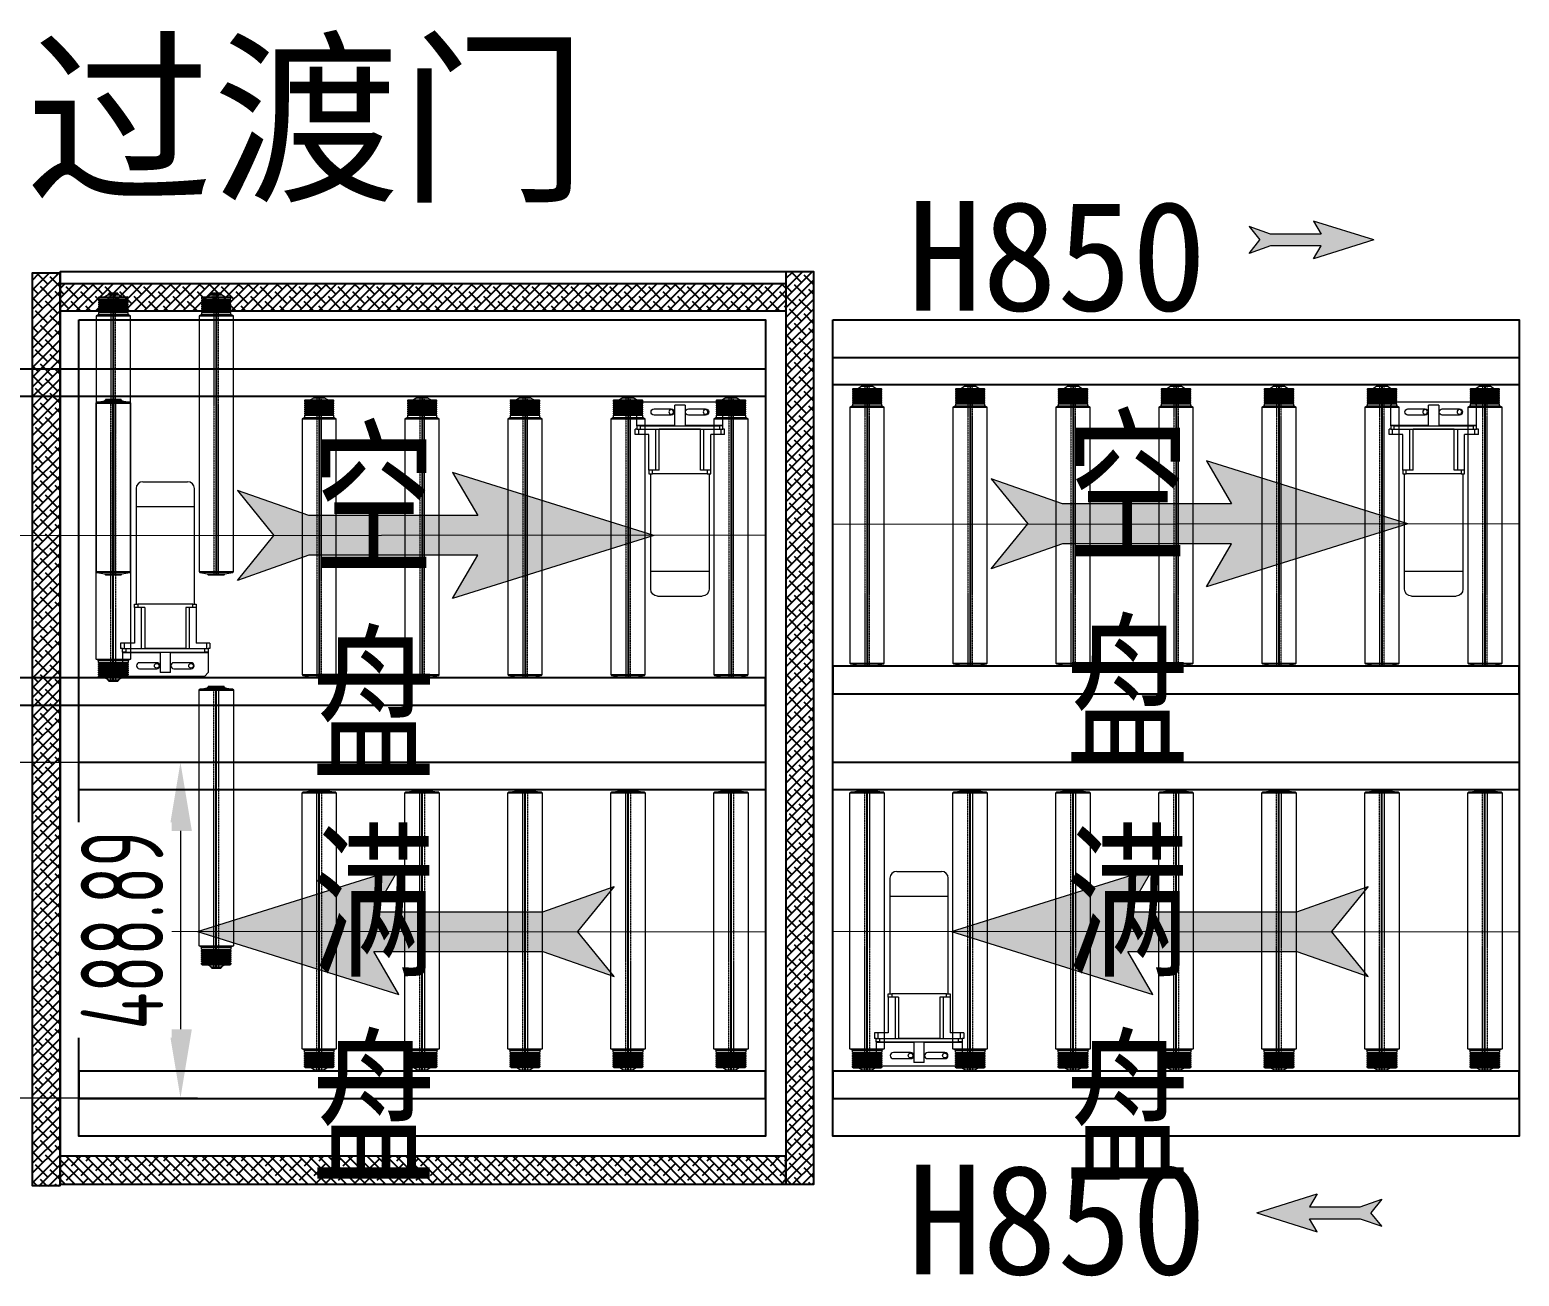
# Model space of a CAD drawing. Header units: millimetres. Extents: x -7602 to 9818, y -387 to 3388.
# Drawn here: x 7648 to 9818, y 1006 to 2822 of the extents above; entities that cross this region are included whole.
import ezdxf

# ---------------------------------------------------------------- set-up
doc = ezdxf.new("R2010")
doc.units = ezdxf.units.MM
for name, pattern in [('EB_DASHDOTDOT', [45, 30, -3, 3, -3, 3, -3]), ('HIDDEN', [0.375, 0.25, -0.125]), ('虚线', [2, 1, -1])]:
    doc.linetypes.add(name, pattern=pattern)
for name, color, linetype, lineweight in [('1', 1, 'Continuous', 20), ('7', 30, 'EB_DASHDOTDOT', 18), ('8', 35, 'Continuous', 5), ('shebei', 7, 'Continuous', 15), ('文字层', 3, 'Continuous', 15), ('虚线层', 6, '虚线', 18)]:
    doc.layers.add(name, color=color, linetype=linetype, lineweight=lineweight)
doc.layers.add('标注线', color=5, linetype='Continuous')
doc.styles.add('S', font='gbenor.shx', dxfattribs={"width": 0.7, "bigfont": 'gbcbig.shx'})
doc.styles.get("Standard").update_dxf_attribs({"font": 'arial.ttf'})
doc.dimstyles.new('放大50倍', dxfattribs={"dimscale": 0, "dimtxt": 120, "dimasz": 100, "dimexe": 25, "dimexo": 0, "dimgap": 25, "dimtad": 1, "dimdsep": 46, "dimtxsty": 'S', "dimcen": 0, "dimclrd": 256, "dimclre": 256, "dimclrt": 256, "dimadec": 0, "dimazin": 0, "dimtfac": 1, "dimtmove": 0, "dimatfit": 3, "dimfxl": 1, "dimtolj": 1, "dimlwd": 18, "dimlwe": 18, "dimarcsym": 0})

# ---------------------------------------------------------------- blocks, each defined once
blk = doc.blocks.new('guntong')
at = {"color": 7, "linetype": 'Continuous', "lineweight": 15}
for p, q in [((672915479.2, 135064595.9, 216.8), (672915478.2, 135064594.9, 216.8)), ((672915479.7, 135064595.9, 216.8), (672915479.2, 135064595.9, 216.8)), ((672915479.2, 135064595.9, 216.8), (672915479.2, 135064570.9, 216.8)), ((672915481.6, 135064607.4, 216.8), (672915479.7, 135064595.9, 216.8)), ((672915479.7, 135064595.9, 216.8), (672915479.7, 135064570.9, 216.8)), ((672915482.9, 135064608.4, 216.8), (672915481.6, 135064607.4, 216.8)), ((672915481.6, 135064572.7, 216.8), (672915481.6, 135064607.4, 216.8)), ((672915855.7, 135064608.4), (672915482.9, 135064608.4, 216.8)), ((672915482.9, 135064608.4, 216.8), (672915482.9, 135064558.4, 216.8)), ((672915857.7, 135064604.9), (672915855.7, 135064608.4)), ((672915855.7, 135064608.4), (672915855.7, 135064558.4)), ((672915860.7, 135064604.9), (672915857.7, 135064604.9)), ((672915857.7, 135064604.9), (672915857.7, 135064561.9)), ((672915861.7, 135064602.4), (672915860.7, 135064604.9)), ((672915860.7, 135064604.9), (672915860.7, 135064561.9)), ((672915862.7, 135064604.9), (672915861.7, 135064602.4)), ((672915861.7, 135064602.4), (672915861.7, 135064564.4)), ((672915863.7, 135064604.9), (672915862.7, 135064604.9)), ((672915862.7, 135064604.9), (672915862.7, 135064561.9)), ((672915864.7, 135064602.4), (672915863.7, 135064604.9)), ((672915863.7, 135064604.9), (672915863.7, 135064561.9)), ((672915865.7, 135064604.9), (672915864.7, 135064602.4)), ((672915864.7, 135064602.4), (672915864.7, 135064564.4)), ((672915866.7, 135064604.9), (672915865.7, 135064604.9)), ((672915865.7, 135064604.9), (672915865.7, 135064561.9)), ((672915867.7, 135064602.4), (672915866.7, 135064604.9)), ((672915866.7, 135064604.9), (672915866.7, 135064561.9)), ((672915868.7, 135064604.9), (672915867.7, 135064602.4)), ((672915867.7, 135064602.4), (672915867.7, 135064564.4)), ((672915869.7, 135064604.9), (672915868.7, 135064604.9)), ((672915868.7, 135064604.9), (672915868.7, 135064561.9)), ((672915870.7, 135064602.4), (672915869.7, 135064604.9)), ((672915869.7, 135064604.9), (672915869.7, 135064561.9)), ((672915871.7, 135064604.9), (672915870.7, 135064602.4)), ((672915870.7, 135064602.4), (672915870.7, 135064564.4)), ((672915872.7, 135064604.9), (672915871.7, 135064604.9)), ((672915871.7, 135064604.9), (672915871.7, 135064561.9)), ((672915873.7, 135064602.4), (672915872.7, 135064604.9)), ((672915872.7, 135064604.9), (672915872.7, 135064561.9)), ((672915874.7, 135064604.9), (672915873.7, 135064602.4)), ((672915873.7, 135064602.4), (672915873.7, 135064564.4)), ((672915875.7, 135064604.9), (672915874.7, 135064604.9)), ((672915874.7, 135064604.9), (672915874.7, 135064561.9)), ((672915876.7, 135064602.4), (672915875.7, 135064604.9)), ((672915875.7, 135064604.9), (672915875.7, 135064561.9)), ((672915877.7, 135064604.9), (672915876.7, 135064602.4)), ((672915876.7, 135064602.4), (672915876.7, 135064564.4)), ((672915878.7, 135064604.9), (672915877.7, 135064604.9)), ((672915877.7, 135064604.9), (672915877.7, 135064561.9)), ((672915879.7, 135064602.4), (672915878.7, 135064604.9)), ((672915878.7, 135064604.9), (672915878.7, 135064561.9)), ((672915880.7, 135064604.9), (672915879.7, 135064602.4)), ((672915879.7, 135064602.4), (672915879.7, 135064564.4)), ((672915882.2, 135064604.9), (672915880.7, 135064604.9)), ((672915880.7, 135064604.9), (672915880.7, 135064561.9)), ((672915883.2, 135064603.9), (672915882.2, 135064604.9)), ((672915882.2, 135064573.8), (672915882.2, 135064604.9)), ((672915883.2, 135064603.9), (672915883.2, 135064574.3)), ((672915886.2, 135064590.9), (672915883.2, 135064595.9)), ((672915882.2, 135064561.9), (672915882.2, 135064573.8)), ((672915883.2, 135064570.9), (672915886.2, 135064575.9)), ((672915883.2, 135064574.3), (672915883.2, 135064562.9)), ((672915887.2, 135064590.9), (672915886.2, 135064590.9)), ((672915886.2, 135064590.9), (672915886.2, 135064575.9)), ((672915886.2, 135064575.9), (672915887.2, 135064575.9)), ((672915888.2, 135064589.9), (672915887.2, 135064590.9)), ((672915887.2, 135064580), (672915887.2, 135064590.9)), ((672915887.2, 135064575.9), (672915887.2, 135064580)), ((672915887.2, 135064575.9), (672915888.2, 135064576.9)), ((672915478.2, 135064571.9, 216.8), (672915479.2, 135064570.9, 216.8)), ((672915479.2, 135064570.9, 216.8), (672915479.7, 135064570.9, 216.8)), ((672915479.7, 135064570.9, 216.8), (672915481.6, 135064559.3, 216.8)), ((672915481.6, 135064559.3, 216.8), (672915481.6, 135064572.7, 216.8)), ((672915481.6, 135064559.3, 216.8), (672915482.9, 135064558.4, 216.8)), ((672915482.9, 135064558.4, 216.8), (672915855.7, 135064558.4)), ((672915855.7, 135064558.4), (672915857.7, 135064561.9)), ((672915857.7, 135064561.9), (672915860.7, 135064561.9)), ((672915860.7, 135064561.9), (672915861.7, 135064564.4)), ((672915861.7, 135064564.4), (672915862.7, 135064561.9)), ((672915862.7, 135064561.9), (672915863.7, 135064561.9)), ((672915863.7, 135064561.9), (672915864.7, 135064564.4)), ((672915864.7, 135064564.4), (672915865.7, 135064561.9)), ((672915865.7, 135064561.9), (672915866.7, 135064561.9)), ((672915866.7, 135064561.9), (672915867.7, 135064564.4)), ((672915867.7, 135064564.4), (672915868.7, 135064561.9)), ((672915868.7, 135064561.9), (672915869.7, 135064561.9)), ((672915869.7, 135064561.9), (672915870.7, 135064564.4)), ((672915870.7, 135064564.4), (672915871.7, 135064561.9)), ((672915871.7, 135064561.9), (672915872.7, 135064561.9)), ((672915872.7, 135064561.9), (672915873.7, 135064564.4)), ((672915873.7, 135064564.4), (672915874.7, 135064561.9)), ((672915874.7, 135064561.9), (672915875.7, 135064561.9)), ((672915875.7, 135064561.9), (672915876.7, 135064564.4)), ((672915876.7, 135064564.4), (672915877.7, 135064561.9)), ((672915877.7, 135064561.9), (672915878.7, 135064561.9)), ((672915878.7, 135064561.9), (672915879.7, 135064564.4)), ((672915879.7, 135064564.4), (672915880.7, 135064561.9)), ((672915880.7, 135064561.9), (672915882.2, 135064561.9)), ((672915882.2, 135064561.9), (672915883.2, 135064562.9))]:
    blk.add_line(p, q, dxfattribs=at)
at = {"color": 4, "linetype": 'HIDDEN', "lineweight": 0, "ltscale": 0.05}
for p, q in [((672915888.2, 135064586.8), (672915478.2, 135064586.8, 216.8)), ((672915478.2, 135064580, 216.8), (672915888.2, 135064580))]:
    blk.add_line(p, q, dxfattribs=at)
at = {"layer": '标注线'}
for p, q in [((672915478.2, 135064571.9, 216.8), (672915478.2, 135064594.9, 216.8)), ((672915888.2, 135064583.4), (672915478.2, 135064583.4, 216.8)), ((672915888.2, 135064576.9), (672915888.2, 135064589.9))]:
    blk.add_line(p, q, dxfattribs=at)
blk = doc.blocks.new('ehyrjhyt')
blk.add_hatch(color=3).paths.add_polyline_path([(672895527.4, 135066262.7), (672895564, 135066158.7), (672895498.4, 135066212), (672895432.9, 135066158.7), (672895469.5, 135066262.7), (672895469.5, 135066508.8), (672895406.7, 135066472.3), (672895498.4, 135066765.6), (672895590.2, 135066472.3), (672895527.4, 135066508.8)])
at = {"layer": '8', "color": 3, "linetype": 'Continuous'}
for p, q in [((672895498.4, 135066765.6, -792.6), (672895406.7, 135066472.3, -792.6)), ((672895498.4, 135066765.6, -792.6), (672895590.2, 135066472.3, -792.6)), ((672895406.7, 135066472.3, -792.6), (672895469.5, 135066508.8, -792.6)), ((672895469.5, 135066508.8, -792.6), (672895469.5, 135066262.7, -792.6)), ((672895590.2, 135066472.3, -792.6), (672895527.4, 135066508.8, -792.6)), ((672895527.4, 135066508.8, -792.6), (672895527.4, 135066262.7, -792.6)), ((672895469.5, 135066262.7, -792.6), (672895432.9, 135066158.7, -792.6)), ((672895527.4, 135066262.7, -792.6), (672895564, 135066158.7, -792.6)), ((672895432.9, 135066158.7, -792.6), (672895498.4, 135066212, -792.6)), ((672895564, 135066158.7, -792.6), (672895498.4, 135066212, -792.6))]:
    blk.add_line(p, q, dxfattribs=at)
blk = doc.blocks.new('wrgrth')
at = {"color": 1, "elevation": -1180.7}
blk.add_lwpolyline([(93276.6, 110445.1), (94276.6, 110445.1), (94276.6, 109255.1), (93276.6, 109255.1)], close=True, dxfattribs=at)
at = {"color": 2, "elevation": -1180.7}
for points in [[(93276.6, 110390.1), (94276.6, 110390.1), (94276.6, 110350.1), (93276.6, 110350.1)], [(93276.6, 109900.1), (94276.6, 109900.1), (94276.6, 109940.1), (93276.6, 109940.1)], [(93276.6, 109800.1), (94276.6, 109800.1), (94276.6, 109760.1), (93276.6, 109760.1)], [(93276.6, 109310.1), (94276.6, 109310.1), (94276.6, 109350.1), (93276.6, 109350.1)]]:
    blk.add_lwpolyline(points, close=True, dxfattribs=at)
at = {"layer": '1'}
for p, q in [((94276.6, 110147.7), (93276.6, 110146.6, -488.5)), ((94276.6, 109552.4), (93276.6, 109553.6, -488.5))]:
    blk.add_line(p, q, dxfattribs=at)
at = {"layer": '7', "extrusion": (0, 0, -1), "xscale": -1, "zscale": -1, "rotation": 270}
for p in [(-135157910, -672805538.2, 1397.5), (-135158060, -672805538.2, 1397.5), (-135158210, -672805538.2, 1397.5), (-135158360, -672805538.2, 1397.5), (-135158510, -672805538.2, 1397.5), (-135158660, -672805538.2, 1397.5), (-135158810, -672805538.2, 1397.5)]:
    blk.add_blockref('guntong', p, dxfattribs=at)
at = {"layer": '7', "xscale": -1, "rotation": 270}
blk.add_blockref('ehyrjhyt', (-134972651.3, -672785350.9, 736.9), dxfattribs=at)
at = {"layer": '7', "extrusion": (0, 0, -1), "zscale": -1, "rotation": 270}
for p in [(-135157910, 673025238.3, 1397.5), (-135158060, 673025238.3, 1397.5), (-135158210, 673025238.3, 1397.5), (-135158360, 673025238.3, 1397.5), (-135158510, 673025238.3, 1397.5), (-135158660, 673025238.3, 1397.5), (-135158810, 673025238.3, 1397.5)]:
    blk.add_blockref('guntong', p, dxfattribs=at)
at = {"layer": '7', "rotation": 90}
blk.add_blockref('ehyrjhyt', (135160215.1, -672785945, 367.6), dxfattribs=at)
at = {"layer": 'shebei', "color": 3, "char_height": 180, "width": 335.792, "attachment_point": 1}
for s, insert in [('{\\fHYSWLongFangSong|b0|i0|c134|p2;\\C256;空盘}', (93615.8, 110291.3, -1397.5)), ('{\\fHYSWLongFangSong|b0|i0|c134|p2;\\C256;满盘}', (93615.8, 109686.3, -1397.5))]:
    blk.add_mtext(s, dxfattribs=dict(at, insert=insert))
blk = doc.blocks.new('A$C3A83601A')
at = {"layer": '虚线层', "color": 6, "linetype": 'ByBlock'}
for p, q in [((32.5, 283.3, -909), (97.5, 283.3, -909)), ((22.5, 273.3, -909), (22.5, 105, -909)), ((107.5, 105, -909), (107.5, 273.3, -909)), ((22.5, 247.1, -909), (107.5, 247.1, -909)), ((20, 100, -909), (20, 105, -909)), ((20, 105, -909), (25, 105, -909)), ((25, 100, -909), (20, 100, -909)), ((20, 100, -909), (20, 48, -909)), ((25, 105, -909), (25, 100, -909)), ((105, 105, -909), (25, 105, -909)), ((35, 100, -909), (25, 100, -909)), ((30, 100, -909), (30, 40, -909)), ((35, 100, -909), (35, 40, -909)), ((95, 100, -909), (95, 40, -909)), ((105, 100, -909), (95, 100, -909)), ((100, 100, -909), (100, 40, -909)), ((105, 100, -909), (105, 105, -909)), ((105, 105, -909), (110, 105, -909)), ((110, 100, -909), (105, 100, -909)), ((110, 105, -909), (110, 100, -909)), ((110, 100, -909), (110, 48, -909)), ((0, 48, -909), (0, 40, -909)), ((5, 48, -909), (0, 48, -909)), ((5, 48, -909), (5, 40, -909)), ((20, 48, -909), (5, 48, -909)), ((125, 48, -909), (110, 48, -909)), ((125, 48, -909), (125, 40, -909)), ((130, 48, -909), (125, 48, -909)), ((130, 48, -909), (130, 40, -909)), ((2.5, 40, -909), (0, 40, -909)), ((2.5, 35, -909), (2.5, 40, -909)), ((2.5, 40, -909), (7.5, 40, -909)), ((7.5, 35, -909), (2.5, 35, -909)), ((2.5, 35, -909), (2.5, 34.3, -909)), ((2.5, 34.3, -909), (2.5, 5, -909)), ((2.5, 34.3, -909), (57.5, 34.3, -909)), ((7.5, 40, -909), (7.5, 35, -909)), ((7.5, 40, -909), (122.5, 40, -909)), ((7.5, 35, -909), (122.5, 35, -909)), ((95, 40, -909), (35, 40, -909)), ((57.5, 35, -909), (57.5, 5, -909)), ((72.5, 5, -909), (72.5, 35, -909)), ((72.5, 34.3, -909), (127.5, 34.3, -909)), ((122.5, 35, -909), (122.5, 40, -909)), ((122.5, 40, -909), (127.5, 40, -909)), ((127.5, 35, -909), (122.5, 35, -909)), ((130, 40, -909), (127.5, 40, -909)), ((127.5, 40, -909), (127.5, 35, -909)), ((127.5, 35, -909), (127.5, 34.3, -909)), ((127.5, 34.3, -909), (127.5, 5, -909)), ((2.5, 5, -909), (7.5, 0, -909)), ((52.5, 19.5, -909), (27.5, 19.5, -909)), ((27.5, 10.5, -909), (52.5, 10.5, -909)), ((72.5, 5, -909), (57.5, 5, -909)), ((102.5, 19.5, -909), (77.5, 19.5, -909)), ((77.5, 10.5, -909), (102.5, 10.5, -909)), ((122.5, 0, -909), (127.5, 5, -909)), ((7.5, 0, -909), (122.5, 0, -909))]:
    blk.add_line(p, q, dxfattribs=at)
for centre in [(52.5, 15, -909), (102.5, 15, -909)]:
    blk.add_circle(centre, 3.4, dxfattribs=at)
for centre, radius, start, end in [((32.5, 273.3, -909), 10, 90, 180), ((97.5, 273.3, -909), 10, 0, 90), ((27.5, 15, -909), 4.5, 90, 270), ((52.5, 15, -909), 4.5, 270, 90), ((77.5, 15, -909), 4.5, 90, 270), ((102.5, 15, -909), 4.5, 270, 90)]:
    blk.add_arc(centre, radius, start, end, dxfattribs=at)
blk = doc.blocks.new('RTHYTJ')
blk.add_hatch(color=3).paths.add_polyline_path([(89948.3, 110716.2), (89979.5, 110727.2), (89963.5, 110707.5), (89979.5, 110687.9), (89948.3, 110698.9), (89874.5, 110698.9), (89885.5, 110680), (89797.5, 110707.5), (89885.5, 110735.1), (89874.5, 110716.2)])
at = {"layer": '8', "color": 5, "linetype": 'Continuous'}
for p, q in [((89797.5, 110707.5, 74.1), (89885.5, 110735.1, 74.1)), ((89885.5, 110735.1, 74.1), (89874.5, 110716.2, 74.1)), ((89874.5, 110716.2, 74.1), (89948.3, 110716.2, 74.1)), ((89948.3, 110716.2, 74.1), (89979.5, 110727.2, 74.1)), ((89979.5, 110727.2, 74.1), (89963.5, 110707.5, 74.1)), ((89797.5, 110707.5, 74.1), (89885.5, 110680, 74.1)), ((89885.5, 110680, 74.1), (89874.5, 110698.9, 74.1)), ((89874.5, 110698.9, 74.1), (89948.3, 110698.9, 74.1)), ((89948.3, 110698.9, 74.1), (89979.5, 110687.9, 74.1)), ((89979.5, 110687.9, 74.1), (89963.5, 110707.5, 74.1))]:
    blk.add_line(p, q, dxfattribs=at)
blk = doc.blocks.new('*D50')
at = {"linetype": 'Continuous', "lineweight": 18, "transparency": 16777216}
for p, q in [((7477.8, 1755), (7892.3, 1755)), ((7867.3, 1655), (7867.3, 1366.1)), ((7477.8, 1266.1), (7892.3, 1266.1))]:
    blk.add_line(p, q, dxfattribs=at)
at = {"transparency": 16777216}
for points in [[(7850.6, 1655), (7883.9, 1655), (7867.3, 1755)], [(7850.6, 1366.1), (7883.9, 1366.1), (7867.3, 1266.1)]]:
    blk.add_solid(points, dxfattribs=at)
at = {"layer": 'Defpoints', "color": 0, "transparency": 16777216}
for p in [(7477.8, 1755), (7477.8, 1266.1), (7867.3, 1266.1)]:
    blk.add_point(p, dxfattribs=at)
at = {"transparency": 16777216, "insert": (7782.3, 1510.6), "char_height": 120, "attachment_point": 5, "rotation": 90, "style": 'S', "bg_fill": 3, "box_fill_scale": 1.1, "bg_fill_color": 256, "bg_fill_true_color": 13158600, "bg_fill_transparency": 0}
blk.add_mtext('\\A1;488.89', dxfattribs=at)

msp = doc.modelspace()

# ---------------------------------------------------------------- hatches: boundary and pattern name
h = msp.add_hatch()
h.set_pattern_fill('ANSI38', color=3, scale=80, style=0)
h.set_pattern_definition([(45, (-83316.504, -108450.898), (-7.0710678, 7.0710678), []), (135, (-83316.504, -108450.898), (-21.21320344, 7.0710678), [25, -15])])
h.paths.add_polyline_path([(7691.797, 2467.161), (7651.13, 2467.161), (7651.13, 1137.564), (7691.797, 1137.564)])
h = msp.add_hatch()
h.set_pattern_fill('ANSI38', color=3, scale=80, angle=90, style=0)
h.set_pattern_definition([(225, (118508.151, 93420.6), (-7.0710678, 7.0710678), []), (135, (118508.151, 93420.6), (-7.0710678, 21.21320344), [25, -15])])
h.paths.add_polyline_path([(7691.797, 2412.298), (7691.797, 2452.965), (8749.426, 2452.965), (8749.426, 2412.298)])
h = msp.add_hatch()
h.set_pattern_fill('ANSI38', color=3, scale=80, style=0)
h.set_pattern_definition([(45, (-82218.209, -108448.249), (-7.0710678, 7.0710678), []), (135, (-82218.209, -108448.249), (-21.21320344, 7.0710678), [25, -15])])
h.paths.add_polyline_path([(8790.093, 2469.81), (8749.426, 2469.81), (8749.426, 1140.214), (8790.093, 1140.214)])
h = msp.add_hatch()
h.set_pattern_fill('ANSI38', color=3, scale=80, angle=90, style=0)
h.set_pattern_definition([(135, (118508.151, -89827.421), (-7.0710678, -7.0710678), []), (225, (118508.151, -89827.421), (-7.0710678, -21.21320344), [25, -15])])
h.paths.add_polyline_path([(7691.797, 1180.881), (7691.797, 1140.214), (8749.426, 1140.214), (8749.426, 1180.881)])

# ---------------------------------------------------------------- linework, layer by layer
at = {"color": 3}
for points in [[(7691.797, 2467.758), (7651.13, 2467.758), (7651.13, 1138.162), (7691.797, 1138.162)], [(8790.093, 2469.81), (8749.426, 2469.81), (8749.426, 1140.214), (8790.093, 1140.214)], [(7691.797, 1180.881), (7691.797, 1140.214), (8749.426, 1140.214), (8749.426, 1180.881)]]:
    msp.add_lwpolyline(points, close=True, dxfattribs=at)
at = {"color": 1}
for points in [[(7691.797, 1140.426), (8790.093, 1140.426), (8790.093, 2469.81), (7691.797, 2469.81)], [(7719.426, 2400.012), (8719.426, 2400.012), (8719.426, 1210.012), (7719.426, 1210.012)]]:
    msp.add_lwpolyline(points, close=True, dxfattribs=at)
at = {"color": 3, "elevation": 18.407}
msp.add_lwpolyline([(7691.797, 2412.298), (7691.797, 2452.965), (8749.426, 2452.965), (8749.426, 2412.298)], close=True, dxfattribs=at)
at = {"color": 2, "elevation": 18.407}
for points in [[(7119.426, 2328.167), (8719.426, 2328.167), (8719.426, 2288.167), (7119.426, 2288.167)], [(7119.426, 1838.167), (8719.426, 1838.167), (8719.426, 1878.167), (7119.426, 1878.167)]]:
    msp.add_lwpolyline(points, close=True, dxfattribs=at)
at = {"color": 2}
for points in [[(7719.426, 1755.012), (8719.426, 1755.012), (8719.426, 1715.012), (7719.426, 1715.012)], [(7719.426, 1265.012), (8719.426, 1265.012), (8719.426, 1305.012), (7719.426, 1305.012)]]:
    msp.add_lwpolyline(points, close=True, dxfattribs=at)
at = {"layer": '1'}
for p, q in [((8719.426, 2085.809, 1199.129), (7119.426, 2084.656, 710.628)), ((8719.426, 1507.37, 1180.722), (7719.426, 1508.523, 692.221))]:
    msp.add_line(p, q, dxfattribs=at)

# ---------------------------------------------------------------- block references
at = {"color": 1, "rotation": 180}
msp.add_blockref('RTHYTJ', (99403.575, 113223.667, 1199.129), dxfattribs=at)
at = {"color": 1}
for name, p in [('wrgrth', (-84458.876, -108045.068, 1180.722)), ('A$C3A83601A', (7780.166, 1880.654, 909.006)), ('A$C3A83601A', (8878.461, 1312.654, 909.006))]:
    msp.add_blockref(name, p, dxfattribs=at)
at = {"color": 1, "xscale": -1, "rotation": 180}
for name, p in [('A$C3A83601A', (8529.881, 2280.524, 927.414)), ('A$C3A83601A', (9628.177, 2280.525, 927.413)), ('RTHYTJ', (-80362.106, 111806.106, 1180.722))]:
    msp.add_blockref(name, p, dxfattribs=at)
at = {"layer": '7', "extrusion": (0, 0, -1), "xscale": -1, "zscale": -1, "rotation": 270}
for p in [(-135072352.782, -672913450.067, 198.378), (-135072502.782, -672913450.067, 198.378), (-135072652.782, -672913600.067, 198.378), (-135072802.782, -672913600.067, 198.378), (-135072952.782, -672913600.067, 198.378), (-135073102.782, -672913600.067, 198.378), (-135073252.782, -672913600.067, 198.378)]:
    msp.add_blockref('guntong', p, dxfattribs=at)
at = {"layer": '7', "extrusion": (0, 0, -1), "zscale": -1, "rotation": 270}
for p in [(-135072352.782, 672917761.245, 216.785), (-135072502.782, 672917343.245, 216.785), (-135072652.782, 672917193.245, 216.785), (-135072802.782, 672917193.245, 216.785), (-135072952.782, 672917193.245, 216.785), (-135073102.782, 672917193.245, 216.785), (-135073252.782, 672917193.245, 216.785)]:
    msp.add_blockref('guntong', p, dxfattribs=at)
at = {"layer": '7', "xscale": -1, "rotation": 270}
msp.add_blockref('ehyrjhyt', (-135058208.487, -672893412.766, 1936.068), dxfattribs=at)
at = {"layer": '7', "rotation": 90}
msp.add_blockref('ehyrjhyt', (135074657.907, -672893990.071, 1548.35), dxfattribs=at)

# ---------------------------------------------------------------- texts
at = {"layer": 'shebei', "color": 3, "attachment_point": 1}
for s, insert, char_height, width in [('{\\fSimSun|b0|i0|c134|p116;过渡门}', (7641.645, 2792.224, 18.407), 200, 952.51571), ('{\\fHYSWLongFangSong|b0|i0|c134|p2;\\C256;空盘}', (8058.633, 2229.425, -198.378), 180, 335.79233), ('{\\fHYSWLongFangSong|b0|i0|c134|p2;\\C256;满盘}', (8058.633, 1641.269, -216.785), 180, 335.79233)]:
    msp.add_mtext(s, dxfattribs=dict(at, insert=insert, char_height=char_height, width=width))
at = {"layer": '文字层', "color": 3, "char_height": 160, "width": 443.58464, "attachment_point": 9}
for insert in [(9362.043, 2410.503, 1273.206), (9362.043, 1006.13, 1254.798)]:
    msp.add_mtext('{\\fSimSun|b0|i0|c134|p116;H850}', dxfattribs=dict(at, insert=insert))

# ---------------------------------------------------------------- next in the draw order: dimensions: what is measured, and where the dimension line sits
dim = msp.add_linear_dim(base=(7867.27, 1266.125), p1=(7477.752, 1755.012), p2=(7477.752, 1266.125), angle=90, dimstyle='放大50倍', override={"dimscale": 1, "dimfxl": 2, "dimtfill": 1, "dimarcsym": 1})
dim.commit()
dim.dimension.update_dxf_attribs({"geometry": '*D50', "text_midpoint": (7782.27, 1510.568)})

doc.saveas('drawing.dxf')
